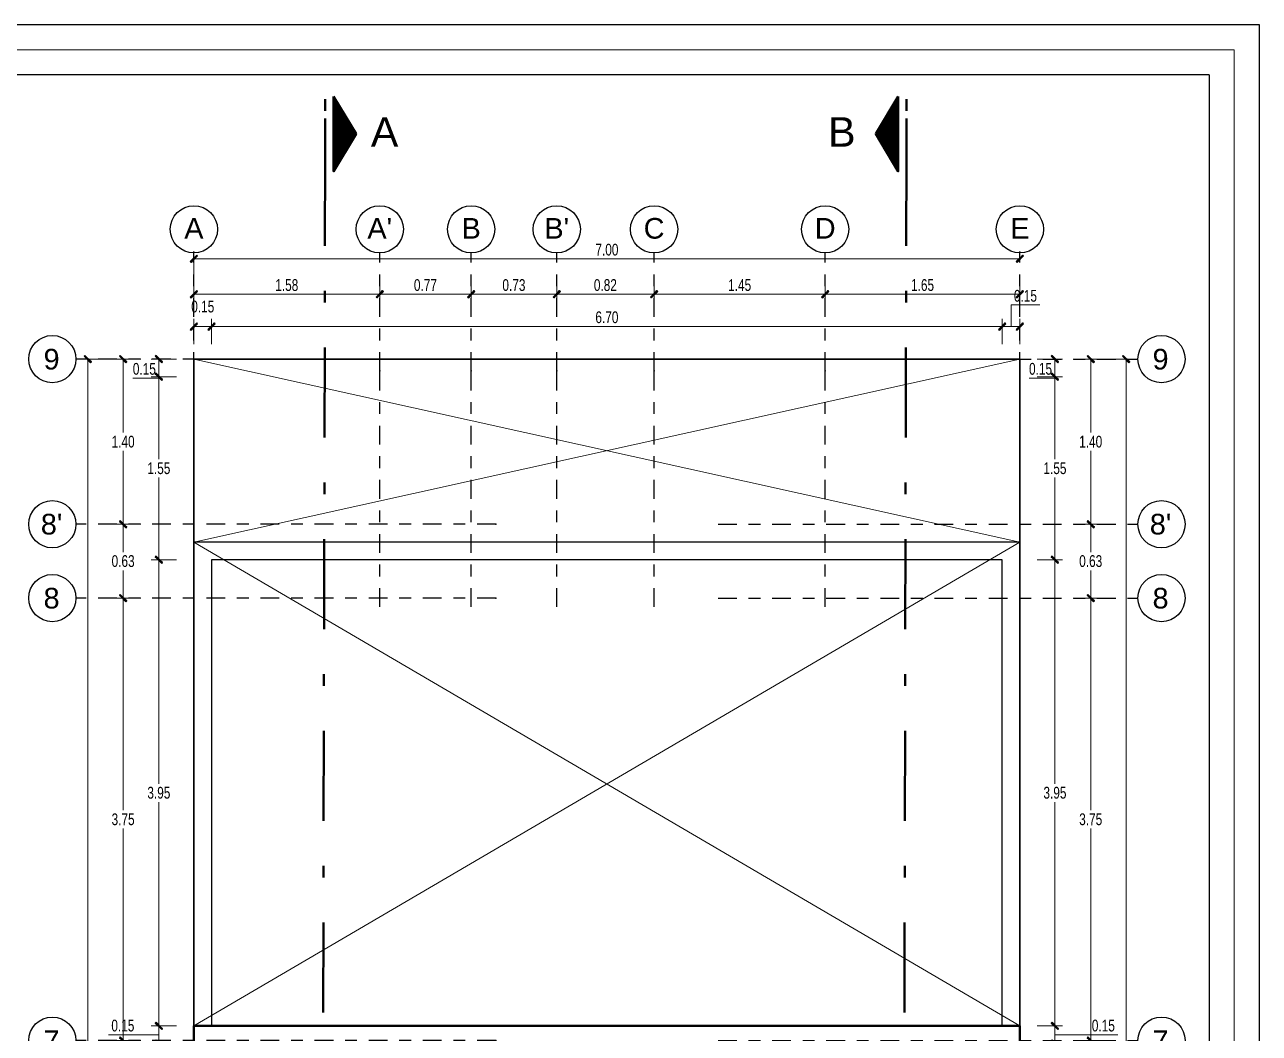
# Model space of a CAD drawing. Header units: millimetres. Extents: x 10610 to 10705, y -16613.7 to -16584.2.
# Drawn here: x 10644.11 to 10654.57, y -16592.76 to -16584.21 of the extents above; entities that cross this region are included whole.
import ezdxf
from ezdxf.enums import TextEntityAlignment as Align

# ---------------------------------------------------------------- set-up
doc = ezdxf.new("R2010")
doc.units = ezdxf.units.MM
doc.linetypes.add('DASHDOTX2', pattern=[50.8, 25.4, -12.7, 0, -12.7])
doc.linetypes.add('Punto & Rayas', pattern=[0.335139, 0.15875, -0.088194, 0, -0.088194])
doc.layers.add('0.2', color=2, linetype='Continuous')
doc.layers.add('Nuevo_Estructura - Forjados', color=7, linetype='Continuous')
doc.layers.add('0.6', color=252, linetype='Continuous', lineweight=50)
doc.layers.add('P6', color=255, linetype='Continuous', lineweight=20)
doc.layers.add('Nuevo_Estructura - Forjados_Pluma_Nº__209', color=7, linetype='Continuous', lineweight=30, true_color=0x3e4f7b)
doc.layers.add('Nuevo_Estructura - Forjados_Pluma_Nº__219', color=7, linetype='Continuous', lineweight=13, true_color=0x404b6a)
doc.styles.add('Estilo_Generado_1', font='arial.ttf')
doc.styles.add('mahico', font='GOTHIC.TTF', dxfattribs={"width": 0.75})
doc.styles.add('TEXTO PRINCIPAL', font='swissek.ttf', dxfattribs={"height": 0.15})
doc.dimstyles.new('Copia de 50 P', dxfattribs={"dimtxt": 0.1, "dimasz": 0.01, "dimexe": 0.065, "dimexo": 0.0625, "dimgap": 0.025, "dimtad": 1, "dimtih": 1, "dimtoh": 1, "dimzin": 0, "dimdsep": 46, "dimtxsty": 'mahico', "dimblk": 'pa cotas', "dimcen": 0.09, "dimdle": 0.3, "dimclrd": 256, "dimclre": 256, "dimclrt": 256, "dimadec": 0, "dimazin": 0, "dimtfac": 1, "dimtofl": 0, "dimtmove": 0, "dimatfit": 3, "dimfxl": 0.15, "dimfxlon": 1, "dimtolj": 1, "dimtzin": 0, "dimlwd": 5, "dimlwe": 5, "dimarcsym": 0})

# ---------------------------------------------------------------- blocks, each defined once
blk = doc.blocks.new('HTRHTRHTR')
for p, q in [((4244.53, 437.54), (3391.88, 437.54)), ((4244.53, -165.78), (4244.53, 437.54)), ((4235.83, 428.85), (3400.57, 428.85)), ((4235.83, 428.85), (4235.83, -157.09))]:
    blk.add_line(p, q)
at = {"layer": 'P6', "color": 7}
for p, q in [((3396.22, 433.19), (4240.18, 433.19)), ((4240.18, 433.19), (4240.18, -161.44))]:
    blk.add_line(p, q, dxfattribs=at)
blk = doc.blocks.new('Marcador de red estándar')
at = {"layer": 'Nuevo_Estructura - Forjados_Pluma_Nº__209', "color": 167, "linetype": 'Punto & Rayas', "lineweight": 30, "true_color": 0x3e4f7b}
for p, q in [((7.9, 0), (9.9, 0)), ((9.9, 0), (10.9, 0))]:
    blk.add_line(p, q, dxfattribs=at)
at = {"layer": 'Nuevo_Estructura - Forjados_Pluma_Nº__209', "color": 167, "linetype": 'Continuous', "lineweight": 30, "true_color": 0x3e4f7b}
blk.add_circle((11.1, 0), 0.2, dxfattribs=at)
at = {"layer": 'Nuevo_Estructura - Forjados_Pluma_Nº__209', "color": 167, "linetype": 'Punto & Rayas', "lineweight": 30, "true_color": 0x3e4f7b}
blk.add_point((9.9, 0), dxfattribs=at)
blk.add_point((9.9, 0), dxfattribs=at)
at = {"layer": 'Nuevo_Estructura - Forjados_Pluma_Nº__219', "color": 167, "lineweight": 13, "true_color": 0x404b6a, "style": 'Estilo_Generado_1'}
for tag, p in [('AC_MarkerText_1_0', (-10.973, -0.04)), ('AC_MarkerText_1_1', (11.228, -0.04))]:
    blk.add_attdef(tag, text='', height=0.175, rotation=270, dxfattribs=at).set_placement(p, align=Align.TOP_CENTER)
blk = doc.blocks.new('pa cotas')
h = blk.add_hatch(color=256)
h.paths.add_polyline_path([(2.4, 3.1), (-3.1, -2.4), (-2.4, -3.1)])
h.paths.add_polyline_path([(3.1, 2.4), (2.4, 3.1), (-2.4, -3.1)])
blk.add_line((-2.4, -3.1), (2.4, 3.1))
blk.add_lwpolyline([(3.1, 2.4), (2.4, 3.1), (-3.1, -2.4), (-2.4, -3.1)], close=True)
blk = doc.blocks.new('*D659')
at = {"lineweight": 5, "transparency": 16777216}
for p, q in [((10599.703, -16552.193), (10599.488, -16552.193)), ((10599.553, -16552.203), (10599.553, -16562.116)), ((10599.553, -16572.183), (10599.553, -16562.271)), ((10599.553, -16572.193), (10599.488, -16572.193))]:
    blk.add_line(p, q, dxfattribs=at)
at = {"layer": 'Defpoints', "color": 0, "transparency": 16777216}
for p in [(10600.453, -16552.193), (10599.553, -16572.193), (10599.553, -16572.193)]:
    blk.add_point(p, dxfattribs=at)
at = {"lineweight": 5, "transparency": 16777216, "xscale": 0.01, "yscale": 0.01, "zscale": 0.01}
for p, rotation in [((10599.553, -16552.193), 90), ((10599.553, -16572.193), 270)]:
    blk.add_blockref('pa cotas', p, dxfattribs=dict(at, rotation=rotation))
at = {"transparency": 16777216, "insert": (10599.553, -16562.193), "char_height": 0.1, "attachment_point": 5, "style": 'mahico'}
blk.add_mtext('\\A1;20.00', dxfattribs=at)
blk = doc.blocks.new('Marcador de red estándar_2')
at = {"layer": 'Nuevo_Estructura - Forjados_Pluma_Nº__209', "color": 167, "linetype": 'Punto & Rayas', "lineweight": 30, "true_color": 0x3e4f7b}
for p, q in [((-0.942, 0), (-4.5, 0)), ((0.942, 0), (4.5, 0))]:
    blk.add_line(p, q, dxfattribs=at)
at = {"layer": 'Nuevo_Estructura - Forjados_Pluma_Nº__209', "color": 167, "linetype": 'Continuous', "lineweight": 30, "true_color": 0x3e4f7b}
for centre in [(-4.7, 0), (4.7, 0)]:
    blk.add_circle(centre, 0.2, dxfattribs=at)
at = {"layer": 'Nuevo_Estructura - Forjados_Pluma_Nº__209', "color": 167, "linetype": 'Punto & Rayas', "lineweight": 30, "true_color": 0x3e4f7b}
blk.add_point((0.942, 0), dxfattribs=at)
blk.add_point((0.942, 0), dxfattribs=at)
at = {"layer": 'Nuevo_Estructura - Forjados_Pluma_Nº__219', "color": 167, "lineweight": 13, "true_color": 0x404b6a, "style": 'Estilo_Generado_1'}
for tag, p in [('AC_MarkerText_1_0', (-4.7, -0.168)), ('AC_MarkerText_1_1', (4.7, -0.168))]:
    blk.add_attdef(tag, text='', height=0.175, rotation=180, dxfattribs=at).set_placement(p, align=Align.TOP_CENTER)
blk = doc.blocks.new('*D665')
at = {"lineweight": 5, "transparency": 16777216}
for p, q in [((10608.203, -16552.193), (10608.418, -16552.193)), ((10608.353, -16552.203), (10608.353, -16562.116)), ((10608.353, -16572.183), (10608.353, -16562.271)), ((10608.353, -16572.193), (10608.418, -16572.193))]:
    blk.add_line(p, q, dxfattribs=at)
at = {"layer": 'Defpoints', "color": 0, "transparency": 16777216}
for p in [(10607.453, -16552.193), (10608.353, -16572.193), (10608.353, -16572.193)]:
    blk.add_point(p, dxfattribs=at)
at = {"lineweight": 5, "transparency": 16777216, "xscale": 0.01, "yscale": 0.01, "zscale": 0.01}
for p, rotation in [((10608.353, -16552.193), 90), ((10608.353, -16572.193), 270)]:
    blk.add_blockref('pa cotas', p, dxfattribs=dict(at, rotation=rotation))
at = {"transparency": 16777216, "insert": (10608.353, -16562.193), "char_height": 0.1, "attachment_point": 5, "style": 'mahico'}
blk.add_mtext('\\A1;20.00', dxfattribs=at)
blk = doc.blocks.new('*D666')
at = {"lineweight": 5, "transparency": 16777216}
for p, q in [((10607.903, -16552.193), (10608.118, -16552.193)), ((10608.053, -16552.203), (10608.053, -16552.815)), ((10608.053, -16553.582), (10608.053, -16552.97)), ((10607.903, -16553.592), (10608.118, -16553.592))]:
    blk.add_line(p, q, dxfattribs=at)
at = {"layer": 'Defpoints', "color": 0, "transparency": 16777216}
for p in [(10607.453, -16552.193), (10607.453, -16553.592), (10608.053, -16553.592)]:
    blk.add_point(p, dxfattribs=at)
at = {"lineweight": 5, "transparency": 16777216, "xscale": 0.01, "yscale": 0.01, "zscale": 0.01}
for p, rotation in [((10608.053, -16552.193), 90), ((10608.053, -16553.592), 270)]:
    blk.add_blockref('pa cotas', p, dxfattribs=dict(at, rotation=rotation))
at = {"transparency": 16777216, "insert": (10608.053, -16552.893), "char_height": 0.1, "attachment_point": 5, "style": 'mahico'}
blk.add_mtext('\\A1;1.40', dxfattribs=at)
blk = doc.blocks.new('*D667')
at = {"lineweight": 5, "transparency": 16777216}
for p, q in [((10607.903, -16553.592), (10608.118, -16553.592)), ((10608.053, -16553.602), (10608.053, -16553.828)), ((10608.053, -16554.208), (10608.053, -16553.983)), ((10607.903, -16554.218), (10608.118, -16554.218))]:
    blk.add_line(p, q, dxfattribs=at)
at = {"layer": 'Defpoints', "color": 0, "transparency": 16777216}
for p in [(10607.453, -16553.592), (10607.453, -16554.218), (10608.053, -16554.218)]:
    blk.add_point(p, dxfattribs=at)
at = {"lineweight": 5, "transparency": 16777216, "xscale": 0.01, "yscale": 0.01, "zscale": 0.01}
for p, rotation in [((10608.053, -16553.592), 90), ((10608.053, -16554.218), 270)]:
    blk.add_blockref('pa cotas', p, dxfattribs=dict(at, rotation=rotation))
at = {"transparency": 16777216, "insert": (10608.053, -16553.905), "char_height": 0.1, "attachment_point": 5, "style": 'mahico'}
blk.add_mtext('\\A1;0.63', dxfattribs=at)
blk = doc.blocks.new('*D668')
at = {"lineweight": 5, "transparency": 16777216}
for p, q in [((10607.903, -16554.218), (10608.118, -16554.218)), ((10608.053, -16554.228), (10608.053, -16556.016)), ((10608.053, -16557.958), (10608.053, -16556.171)), ((10607.903, -16557.968), (10608.118, -16557.968))]:
    blk.add_line(p, q, dxfattribs=at)
at = {"layer": 'Defpoints', "color": 0, "transparency": 16777216}
for p in [(10607.453, -16554.218), (10607.453, -16557.968), (10608.053, -16557.968)]:
    blk.add_point(p, dxfattribs=at)
at = {"lineweight": 5, "transparency": 16777216, "xscale": 0.01, "yscale": 0.01, "zscale": 0.01}
for p, rotation in [((10608.053, -16554.218), 90), ((10608.053, -16557.968), 270)]:
    blk.add_blockref('pa cotas', p, dxfattribs=dict(at, rotation=rotation))
at = {"transparency": 16777216, "insert": (10608.053, -16556.093), "char_height": 0.1, "attachment_point": 5, "style": 'mahico'}
blk.add_mtext('\\A1;3.75', dxfattribs=at)
blk = doc.blocks.new('*D676')
at = {"lineweight": 5, "transparency": 16777216}
for p, q in [((10600.453, -16551.493), (10600.453, -16551.278)), ((10600.463, -16551.343), (10607.443, -16551.343)), ((10607.453, -16551.343), (10607.453, -16551.278))]:
    blk.add_line(p, q, dxfattribs=at)
at = {"layer": 'Defpoints', "color": 0, "transparency": 16777216}
for p in [(10607.453, -16551.343), (10607.453, -16551.343), (10600.453, -16552.243)]:
    blk.add_point(p, dxfattribs=at)
at = {"lineweight": 5, "transparency": 16777216, "xscale": 0.01, "yscale": 0.01, "zscale": 0.01, "rotation": 180}
blk.add_blockref('pa cotas', (10600.453, -16551.343), dxfattribs=at)
at = {"lineweight": 5, "transparency": 16777216, "xscale": 0.01, "yscale": 0.01, "zscale": 0.01}
blk.add_blockref('pa cotas', (10607.453, -16551.343), dxfattribs=at)
at = {"transparency": 16777216, "insert": (10603.953, -16551.266), "char_height": 0.1, "attachment_point": 5, "style": 'mahico'}
blk.add_mtext('\\A1;7.00', dxfattribs=at)
blk = doc.blocks.new('*D677')
at = {"lineweight": 5, "transparency": 16777216}
for p, q in [((10602.028, -16551.793), (10602.028, -16551.578)), ((10602.803, -16551.793), (10602.803, -16551.578)), ((10602.038, -16551.643), (10602.793, -16551.643))]:
    blk.add_line(p, q, dxfattribs=at)
at = {"layer": 'Defpoints', "color": 0, "transparency": 16777216}
for p in [(10602.803, -16551.643), (10602.028, -16552.193), (10602.803, -16552.193)]:
    blk.add_point(p, dxfattribs=at)
at = {"lineweight": 5, "transparency": 16777216, "xscale": 0.01, "yscale": 0.01, "zscale": 0.01, "rotation": 180}
blk.add_blockref('pa cotas', (10602.028, -16551.643), dxfattribs=at)
at = {"lineweight": 5, "transparency": 16777216, "xscale": 0.01, "yscale": 0.01, "zscale": 0.01}
blk.add_blockref('pa cotas', (10602.803, -16551.643), dxfattribs=at)
at = {"transparency": 16777216, "insert": (10602.415, -16551.566), "char_height": 0.1, "attachment_point": 5, "style": 'mahico'}
blk.add_mtext('\\A1;0.77', dxfattribs=at)
blk = doc.blocks.new('*D678')
at = {"lineweight": 5, "transparency": 16777216}
for p, q in [((10602.803, -16551.793), (10602.803, -16551.578)), ((10603.528, -16551.793), (10603.528, -16551.578)), ((10602.813, -16551.643), (10603.518, -16551.643))]:
    blk.add_line(p, q, dxfattribs=at)
at = {"layer": 'Defpoints', "color": 0, "transparency": 16777216}
for p in [(10603.528, -16551.643), (10602.803, -16552.193), (10603.528, -16552.193)]:
    blk.add_point(p, dxfattribs=at)
at = {"lineweight": 5, "transparency": 16777216, "xscale": 0.01, "yscale": 0.01, "zscale": 0.01, "rotation": 180}
blk.add_blockref('pa cotas', (10602.803, -16551.643), dxfattribs=at)
at = {"lineweight": 5, "transparency": 16777216, "xscale": 0.01, "yscale": 0.01, "zscale": 0.01}
blk.add_blockref('pa cotas', (10603.528, -16551.643), dxfattribs=at)
at = {"transparency": 16777216, "insert": (10603.165, -16551.566), "char_height": 0.1, "attachment_point": 5, "style": 'mahico'}
blk.add_mtext('\\A1;0.73', dxfattribs=at)
blk = doc.blocks.new('*D679')
at = {"lineweight": 5, "transparency": 16777216}
for p, q in [((10603.528, -16551.793), (10603.528, -16551.578)), ((10604.353, -16551.793), (10604.353, -16551.578)), ((10603.538, -16551.643), (10604.343, -16551.643))]:
    blk.add_line(p, q, dxfattribs=at)
at = {"layer": 'Defpoints', "color": 0, "transparency": 16777216}
for p in [(10604.353, -16551.643), (10603.528, -16552.193), (10604.353, -16552.193)]:
    blk.add_point(p, dxfattribs=at)
at = {"lineweight": 5, "transparency": 16777216, "xscale": 0.01, "yscale": 0.01, "zscale": 0.01, "rotation": 180}
blk.add_blockref('pa cotas', (10603.528, -16551.643), dxfattribs=at)
at = {"lineweight": 5, "transparency": 16777216, "xscale": 0.01, "yscale": 0.01, "zscale": 0.01}
blk.add_blockref('pa cotas', (10604.353, -16551.643), dxfattribs=at)
at = {"transparency": 16777216, "insert": (10603.94, -16551.566), "char_height": 0.1, "attachment_point": 5, "style": 'mahico'}
blk.add_mtext('\\A1;0.82', dxfattribs=at)
blk = doc.blocks.new('*D680')
at = {"lineweight": 5, "transparency": 16777216}
for p, q in [((10604.353, -16551.793), (10604.353, -16551.578)), ((10605.803, -16551.793), (10605.803, -16551.578)), ((10604.363, -16551.643), (10605.793, -16551.643))]:
    blk.add_line(p, q, dxfattribs=at)
at = {"layer": 'Defpoints', "color": 0, "transparency": 16777216}
for p in [(10605.803, -16551.643), (10604.353, -16552.193), (10605.803, -16552.193)]:
    blk.add_point(p, dxfattribs=at)
at = {"lineweight": 5, "transparency": 16777216, "xscale": 0.01, "yscale": 0.01, "zscale": 0.01, "rotation": 180}
blk.add_blockref('pa cotas', (10604.353, -16551.643), dxfattribs=at)
at = {"lineweight": 5, "transparency": 16777216, "xscale": 0.01, "yscale": 0.01, "zscale": 0.01}
blk.add_blockref('pa cotas', (10605.803, -16551.643), dxfattribs=at)
at = {"transparency": 16777216, "insert": (10605.078, -16551.566), "char_height": 0.1, "attachment_point": 5, "style": 'mahico'}
blk.add_mtext('\\A1;1.45', dxfattribs=at)
blk = doc.blocks.new('*D681')
at = {"lineweight": 5, "transparency": 16777216}
for p, q in [((10605.803, -16551.793), (10605.803, -16551.578)), ((10607.453, -16551.793), (10607.453, -16551.578)), ((10605.813, -16551.643), (10607.443, -16551.643))]:
    blk.add_line(p, q, dxfattribs=at)
at = {"layer": 'Defpoints', "color": 0, "transparency": 16777216}
for p in [(10607.453, -16551.643), (10605.803, -16552.193), (10607.453, -16552.193)]:
    blk.add_point(p, dxfattribs=at)
at = {"lineweight": 5, "transparency": 16777216, "xscale": 0.01, "yscale": 0.01, "zscale": 0.01, "rotation": 180}
blk.add_blockref('pa cotas', (10605.803, -16551.643), dxfattribs=at)
at = {"lineweight": 5, "transparency": 16777216, "xscale": 0.01, "yscale": 0.01, "zscale": 0.01}
blk.add_blockref('pa cotas', (10607.453, -16551.643), dxfattribs=at)
at = {"transparency": 16777216, "insert": (10606.628, -16551.566), "char_height": 0.1, "attachment_point": 5, "style": 'mahico'}
blk.add_mtext('\\A1;1.65', dxfattribs=at)
blk = doc.blocks.new('*D682')
at = {"lineweight": 5, "transparency": 16777216}
for p, q in [((10600.003, -16552.193), (10599.788, -16552.193)), ((10599.853, -16552.203), (10599.853, -16552.815)), ((10599.853, -16553.582), (10599.853, -16552.97)), ((10600.003, -16553.592), (10599.788, -16553.592))]:
    blk.add_line(p, q, dxfattribs=at)
at = {"layer": 'Defpoints', "color": 0, "transparency": 16777216}
for p in [(10600.453, -16552.193), (10599.853, -16553.592), (10600.453, -16553.592)]:
    blk.add_point(p, dxfattribs=at)
at = {"lineweight": 5, "transparency": 16777216, "xscale": 0.01, "yscale": 0.01, "zscale": 0.01}
for p, rotation in [((10599.853, -16552.193), 90), ((10599.853, -16553.592), 270)]:
    blk.add_blockref('pa cotas', p, dxfattribs=dict(at, rotation=rotation))
at = {"transparency": 16777216, "insert": (10599.853, -16552.893), "char_height": 0.1, "attachment_point": 5, "style": 'mahico'}
blk.add_mtext('\\A1;1.40', dxfattribs=at)
blk = doc.blocks.new('*D683')
at = {"lineweight": 5, "transparency": 16777216}
for p, q in [((10600.003, -16553.592), (10599.788, -16553.592)), ((10599.853, -16553.602), (10599.853, -16553.828)), ((10599.853, -16554.208), (10599.853, -16553.983)), ((10600.003, -16554.218), (10599.788, -16554.218))]:
    blk.add_line(p, q, dxfattribs=at)
at = {"layer": 'Defpoints', "color": 0, "transparency": 16777216}
for p in [(10600.453, -16553.592), (10599.853, -16554.218), (10600.453, -16554.218)]:
    blk.add_point(p, dxfattribs=at)
at = {"lineweight": 5, "transparency": 16777216, "xscale": 0.01, "yscale": 0.01, "zscale": 0.01}
for p, rotation in [((10599.853, -16553.592), 90), ((10599.853, -16554.218), 270)]:
    blk.add_blockref('pa cotas', p, dxfattribs=dict(at, rotation=rotation))
at = {"transparency": 16777216, "insert": (10599.853, -16553.905), "char_height": 0.1, "attachment_point": 5, "style": 'mahico'}
blk.add_mtext('\\A1;0.63', dxfattribs=at)
blk = doc.blocks.new('*D684')
at = {"lineweight": 5, "transparency": 16777216}
for p, q in [((10600.003, -16554.218), (10599.788, -16554.218)), ((10599.853, -16554.228), (10599.853, -16556.016)), ((10599.853, -16557.958), (10599.853, -16556.171)), ((10600.003, -16557.968), (10599.788, -16557.968))]:
    blk.add_line(p, q, dxfattribs=at)
at = {"layer": 'Defpoints', "color": 0, "transparency": 16777216}
for p in [(10600.453, -16554.218), (10599.853, -16557.968), (10600.453, -16557.968)]:
    blk.add_point(p, dxfattribs=at)
at = {"lineweight": 5, "transparency": 16777216, "xscale": 0.01, "yscale": 0.01, "zscale": 0.01}
for p, rotation in [((10599.853, -16554.218), 90), ((10599.853, -16557.968), 270)]:
    blk.add_blockref('pa cotas', p, dxfattribs=dict(at, rotation=rotation))
at = {"transparency": 16777216, "insert": (10599.853, -16556.093), "char_height": 0.1, "attachment_point": 5, "style": 'mahico'}
blk.add_mtext('\\A1;3.75', dxfattribs=at)
blk = doc.blocks.new('*D694')
at = {"lineweight": 5, "transparency": 16777216}
for p, q in [((10600.453, -16551.793), (10600.453, -16551.578)), ((10602.028, -16551.793), (10602.028, -16551.578)), ((10600.463, -16551.643), (10602.018, -16551.643))]:
    blk.add_line(p, q, dxfattribs=at)
at = {"layer": 'Defpoints', "color": 0, "transparency": 16777216}
for p in [(10602.028, -16551.643), (10602.028, -16552.193), (10600.453, -16552.243)]:
    blk.add_point(p, dxfattribs=at)
at = {"lineweight": 5, "transparency": 16777216, "xscale": 0.01, "yscale": 0.01, "zscale": 0.01, "rotation": 180}
blk.add_blockref('pa cotas', (10600.453, -16551.643), dxfattribs=at)
at = {"lineweight": 5, "transparency": 16777216, "xscale": 0.01, "yscale": 0.01, "zscale": 0.01}
blk.add_blockref('pa cotas', (10602.028, -16551.643), dxfattribs=at)
at = {"transparency": 16777216, "insert": (10601.24, -16551.566), "char_height": 0.1, "attachment_point": 5, "style": 'mahico'}
blk.add_mtext('\\A1;1.58', dxfattribs=at)
blk = doc.blocks.new('*X335')
at = {"color": 0}
for p, q in [((-18.3448, 8.7763), (-18.3299, 8.7912)), ((-18.3395, 8.7851), (-18.3299, 8.7947)), ((-18.3342, 8.794), (-18.3299, 8.7983)), ((-18.3892, 8.7), (-18.3299, 8.7594)), ((-18.3879, 8.6978), (-18.3299, 8.7558)), ((-18.3872, 8.7056), (-18.3299, 8.7629)), ((-18.3819, 8.7144), (-18.3299, 8.7664)), ((-18.3766, 8.7232), (-18.3299, 8.77)), ((-18.3713, 8.7321), (-18.3299, 8.7735)), ((-18.366, 8.7409), (-18.3299, 8.777)), ((-18.3607, 8.7498), (-18.3299, 8.7806)), ((-18.3554, 8.7586), (-18.3299, 8.7841)), ((-18.3501, 8.7674), (-18.3299, 8.7877)), ((-18.3866, 8.6956), (-18.3299, 8.7523)), ((-18.3853, 8.6934), (-18.3299, 8.7488)), ((-18.3839, 8.6912), (-18.3299, 8.7452)), ((-18.3826, 8.689), (-18.3299, 8.7417)), ((-18.3813, 8.6868), (-18.3299, 8.7382)), ((-18.3799, 8.6846), (-18.3299, 8.7346)), ((-18.3786, 8.6824), (-18.3299, 8.7311)), ((-18.3773, 8.6801), (-18.3299, 8.7276)), ((-18.376, 8.6779), (-18.3299, 8.724)), ((-18.3746, 8.6757), (-18.3299, 8.7205)), ((-18.3733, 8.6735), (-18.3299, 8.7169)), ((-18.372, 8.6713), (-18.3299, 8.7134)), ((-18.3707, 8.6691), (-18.3299, 8.7099)), ((-18.3693, 8.6669), (-18.3299, 8.7063)), ((-18.368, 8.6647), (-18.3299, 8.7028)), ((-18.3667, 8.6625), (-18.3299, 8.6993)), ((-18.3654, 8.6603), (-18.3299, 8.6957)), ((-18.364, 8.658), (-18.3299, 8.6922)), ((-18.3627, 8.6558), (-18.3299, 8.6887)), ((-18.3614, 8.6536), (-18.3299, 8.6851)), ((-18.3601, 8.6514), (-18.3299, 8.6816)), ((-18.3587, 8.6492), (-18.3299, 8.6781)), ((-18.3574, 8.647), (-18.3299, 8.6745)), ((-18.3561, 8.6448), (-18.3299, 8.671)), ((-18.3548, 8.6426), (-18.3299, 8.6674)), ((-18.3534, 8.6404), (-18.3299, 8.6639)), ((-18.3521, 8.6382), (-18.3299, 8.6604)), ((-18.3508, 8.6359), (-18.3299, 8.6568)), ((-18.3495, 8.6337), (-18.3299, 8.6533)), ((-18.3481, 8.6315), (-18.3299, 8.6498)), ((-18.3468, 8.6293), (-18.3299, 8.6462)), ((-18.3455, 8.6271), (-18.3299, 8.6427)), ((-18.3442, 8.6249), (-18.3299, 8.6392)), ((-18.3428, 8.6227), (-18.3299, 8.6356)), ((-18.3415, 8.6205), (-18.3299, 8.6321)), ((-18.3402, 8.6183), (-18.3299, 8.6286)), ((-18.3388, 8.6161), (-18.3299, 8.625)), ((-18.3375, 8.6139), (-18.3299, 8.6215)), ((-18.3362, 8.6116), (-18.3299, 8.6179)), ((-18.3349, 8.6094), (-18.3299, 8.6144)), ((-18.3335, 8.6072), (-18.3299, 8.6109)), ((-18.3322, 8.605), (-18.3299, 8.6073)), ((-18.3309, 8.6028), (-18.3299, 8.6038))]:
    blk.add_line(p, q, dxfattribs=at)
blk = doc.blocks.new('INDC')
at = {"layer": '0.6', "linetype": 'DASHDOTX2', "ltscale": 0.005}
blk.add_line((-0.0202, -0.0891), (-0.0202, 0.0893), dxfattribs=at)
at = {"layer": '0.6'}
blk.add_lwpolyline([(0, 0.0909), (0, -0.0909), (0.0545, 0)], close=True, dxfattribs=at)
at = {"xscale": -0.9085966123466278, "yscale": 0.9085966123466278, "zscale": 0.9085966123460401}
blk.add_blockref('*X335', (-16.6545, -7.9058), dxfattribs=at)
blk = doc.blocks.new('hjygfvdc')
at = {"layer": '0.6', "linetype": 'DASHDOTX2', "ltscale": 0.03}
for p, q in [((3030.343, 68.844), (3030.397, 92.839)), ((3035.269, 68.844), (3035.323, 92.839))]:
    blk.add_line(p, q, dxfattribs=at)
at = {"layer": '0.2', "yscale": 3.485268437144879}
for p, xscale, zscale in [((3030.468, 92.528), 3.485268437144879, 3.485268437144879), ((3035.253, 92.528), -3.485268437144879, 3.485268437144878)]:
    blk.add_blockref('INDC', p, dxfattribs=dict(at, xscale=xscale, zscale=zscale))
at = {"color": 252, "style": 'TEXTO PRINCIPAL'}
for s, p in [('A', (3030.9, 92.545)), ('B', (3034.775, 92.545))]:
    blk.add_text(s, height=0.25, dxfattribs=at).set_placement(p, align=Align.MIDDLE)
blk = doc.blocks.new('*D707')
at = {"lineweight": 5, "transparency": 16777216}
for p, q in [((10645.539, -16586.917), (10645.539, -16586.702)), ((10645.689, -16586.917), (10645.689, -16586.702)), ((10645.549, -16586.767), (10645.679, -16586.767))]:
    blk.add_line(p, q, dxfattribs=at)
at = {"layer": 'Defpoints', "color": 0, "transparency": 16777216}
for p in [(10645.689, -16586.767), (10645.539, -16587.043), (10645.689, -16587.043)]:
    blk.add_point(p, dxfattribs=at)
at = {"lineweight": 5, "transparency": 16777216, "xscale": 0.01, "yscale": 0.01, "zscale": 0.01, "rotation": 180}
blk.add_blockref('pa cotas', (10645.539, -16586.767), dxfattribs=at)
at = {"lineweight": 5, "transparency": 16777216, "xscale": 0.01, "yscale": 0.01, "zscale": 0.01}
blk.add_blockref('pa cotas', (10645.689, -16586.767), dxfattribs=at)
at = {"transparency": 16777216, "insert": (10645.614, -16586.598), "char_height": 0.1, "attachment_point": 5, "style": 'mahico'}
blk.add_mtext('\\A1;0.15', dxfattribs=at)
blk = doc.blocks.new('*D708')
at = {"lineweight": 5, "transparency": 16777216}
for p, q in [((10645.392, -16587.043), (10645.177, -16587.043)), ((10645.242, -16587.053), (10645.242, -16587.183)), ((10645.242, -16587.203), (10645.022, -16587.203)), ((10645.392, -16587.193), (10645.177, -16587.193)), ((10645.242, -16587.193), (10645.242, -16587.203))]:
    blk.add_line(p, q, dxfattribs=at)
at = {"layer": 'Defpoints', "color": 0, "transparency": 16777216}
for p in [(10645.539, -16587.043), (10645.242, -16587.193), (10645.689, -16587.193)]:
    blk.add_point(p, dxfattribs=at)
at = {"lineweight": 5, "transparency": 16777216, "xscale": 0.01, "yscale": 0.01, "zscale": 0.01}
for p, rotation in [((10645.242, -16587.043), 90), ((10645.242, -16587.193), 270)]:
    blk.add_blockref('pa cotas', p, dxfattribs=dict(at, rotation=rotation))
at = {"transparency": 16777216, "insert": (10645.119, -16587.126), "char_height": 0.1, "attachment_point": 5, "style": 'mahico'}
blk.add_mtext('\\A1;0.15', dxfattribs=at)
blk = doc.blocks.new('*D709')
at = {"lineweight": 5, "transparency": 16777216}
for p, q in [((10652.686, -16587.043), (10652.901, -16587.043)), ((10652.836, -16587.053), (10652.836, -16587.183)), ((10652.836, -16587.203), (10652.617, -16587.203)), ((10652.686, -16587.193), (10652.901, -16587.193)), ((10652.836, -16587.193), (10652.836, -16587.203))]:
    blk.add_line(p, q, dxfattribs=at)
at = {"layer": 'Defpoints', "color": 0, "transparency": 16777216}
for p in [(10652.539, -16587.043), (10652.389, -16587.193), (10652.836, -16587.193)]:
    blk.add_point(p, dxfattribs=at)
at = {"lineweight": 5, "transparency": 16777216, "xscale": 0.01, "yscale": 0.01, "zscale": 0.01}
for p, rotation in [((10652.836, -16587.043), 90), ((10652.836, -16587.193), 270)]:
    blk.add_blockref('pa cotas', p, dxfattribs=dict(at, rotation=rotation))
at = {"transparency": 16777216, "insert": (10652.714, -16587.126), "char_height": 0.1, "attachment_point": 5, "style": 'mahico'}
blk.add_mtext('\\A1;0.15', dxfattribs=at)
blk = doc.blocks.new('*D826')
at = {"lineweight": 5, "transparency": 16777216}
for p, q in [((10645.689, -16586.917), (10645.689, -16586.702)), ((10652.389, -16586.917), (10652.389, -16586.702)), ((10645.699, -16586.767), (10652.379, -16586.767))]:
    blk.add_line(p, q, dxfattribs=at)
at = {"layer": 'Defpoints', "color": 0, "transparency": 16777216}
for p in [(10652.389, -16586.767), (10645.689, -16587.043), (10652.389, -16588.743)]:
    blk.add_point(p, dxfattribs=at)
at = {"lineweight": 5, "transparency": 16777216, "xscale": 0.01, "yscale": 0.01, "zscale": 0.01, "rotation": 180}
blk.add_blockref('pa cotas', (10645.689, -16586.767), dxfattribs=at)
at = {"lineweight": 5, "transparency": 16777216, "xscale": 0.01, "yscale": 0.01, "zscale": 0.01}
blk.add_blockref('pa cotas', (10652.389, -16586.767), dxfattribs=at)
at = {"transparency": 16777216, "insert": (10649.039, -16586.689), "char_height": 0.1, "attachment_point": 5, "style": 'mahico'}
blk.add_mtext('\\A1;6.70', dxfattribs=at)
blk = doc.blocks.new('*D827')
at = {"lineweight": 5, "transparency": 16777216}
for p, q in [((10652.464, -16586.767), (10652.464, -16586.584)), ((10652.464, -16586.584), (10652.709, -16586.584)), ((10652.389, -16586.917), (10652.389, -16586.702)), ((10652.539, -16586.917), (10652.539, -16586.702)), ((10652.399, -16586.767), (10652.529, -16586.767))]:
    blk.add_line(p, q, dxfattribs=at)
at = {"layer": 'Defpoints', "color": 0, "transparency": 16777216}
for p in [(10652.539, -16586.767), (10652.539, -16588.593), (10652.389, -16588.743)]:
    blk.add_point(p, dxfattribs=at)
at = {"lineweight": 5, "transparency": 16777216, "xscale": 0.01, "yscale": 0.01, "zscale": 0.01, "rotation": 180}
blk.add_blockref('pa cotas', (10652.389, -16586.767), dxfattribs=at)
at = {"lineweight": 5, "transparency": 16777216, "xscale": 0.01, "yscale": 0.01, "zscale": 0.01}
blk.add_blockref('pa cotas', (10652.539, -16586.767), dxfattribs=at)
at = {"transparency": 16777216, "insert": (10652.586, -16586.507), "char_height": 0.1, "attachment_point": 5, "style": 'mahico'}
blk.add_mtext('\\A1;0.15', dxfattribs=at)
blk = doc.blocks.new('*D828')
at = {"lineweight": 5, "transparency": 16777216}
for p, q in [((10652.686, -16587.193), (10652.901, -16587.193)), ((10652.836, -16587.203), (10652.836, -16587.892)), ((10652.836, -16588.733), (10652.836, -16588.045)), ((10652.686, -16588.743), (10652.901, -16588.743))]:
    blk.add_line(p, q, dxfattribs=at)
at = {"layer": 'Defpoints', "color": 0, "transparency": 16777216}
for p in [(10652.389, -16587.193), (10652.389, -16588.743), (10652.836, -16588.743)]:
    blk.add_point(p, dxfattribs=at)
at = {"lineweight": 5, "transparency": 16777216, "xscale": 0.01, "yscale": 0.01, "zscale": 0.01}
for p, rotation in [((10652.836, -16587.193), 90), ((10652.836, -16588.743), 270)]:
    blk.add_blockref('pa cotas', p, dxfattribs=dict(at, rotation=rotation))
at = {"transparency": 16777216, "insert": (10652.836, -16587.968), "char_height": 0.1, "attachment_point": 5, "style": 'mahico'}
blk.add_mtext('\\A1;1.55', dxfattribs=at)
blk = doc.blocks.new('*D829')
at = {"lineweight": 5, "transparency": 16777216}
for p, q in [((10652.686, -16588.743), (10652.901, -16588.743)), ((10652.836, -16588.753), (10652.836, -16590.641)), ((10652.836, -16592.683), (10652.836, -16590.796)), ((10652.686, -16592.693), (10652.901, -16592.693))]:
    blk.add_line(p, q, dxfattribs=at)
at = {"layer": 'Defpoints', "color": 0, "transparency": 16777216}
for p in [(10652.389, -16588.743), (10652.539, -16592.693), (10652.836, -16592.693)]:
    blk.add_point(p, dxfattribs=at)
at = {"lineweight": 5, "transparency": 16777216, "xscale": 0.01, "yscale": 0.01, "zscale": 0.01}
for p, rotation in [((10652.836, -16588.743), 90), ((10652.836, -16592.693), 270)]:
    blk.add_blockref('pa cotas', p, dxfattribs=dict(at, rotation=rotation))
at = {"transparency": 16777216, "insert": (10652.836, -16590.718), "char_height": 0.1, "attachment_point": 5, "style": 'mahico'}
blk.add_mtext('\\A1;3.95', dxfattribs=at)
blk = doc.blocks.new('*D830')
at = {"lineweight": 5, "transparency": 16777216}
for p, q in [((10652.686, -16592.693), (10652.901, -16592.693)), ((10652.836, -16592.703), (10652.836, -16592.833)), ((10652.836, -16592.768), (10653.124, -16592.768)), ((10653.124, -16592.768), (10653.369, -16592.768)), ((10652.686, -16592.843), (10652.901, -16592.843))]:
    blk.add_line(p, q, dxfattribs=at)
at = {"layer": 'Defpoints', "color": 0, "transparency": 16777216}
for p in [(10652.539, -16592.693), (10652.389, -16592.843), (10652.836, -16592.843)]:
    blk.add_point(p, dxfattribs=at)
at = {"lineweight": 5, "transparency": 16777216, "xscale": 0.01, "yscale": 0.01, "zscale": 0.01}
for p, rotation in [((10652.836, -16592.693), 90), ((10652.836, -16592.843), 270)]:
    blk.add_blockref('pa cotas', p, dxfattribs=dict(at, rotation=rotation))
at = {"transparency": 16777216, "insert": (10653.246, -16592.691), "char_height": 0.1, "attachment_point": 5, "style": 'mahico'}
blk.add_mtext('\\A1;0.15', dxfattribs=at)
blk = doc.blocks.new('*D837')
at = {"lineweight": 5, "transparency": 16777216}
for p, q in [((10645.392, -16587.193), (10645.177, -16587.193)), ((10645.242, -16587.203), (10645.242, -16587.892)), ((10645.242, -16588.733), (10645.242, -16588.045)), ((10645.392, -16588.743), (10645.177, -16588.743))]:
    blk.add_line(p, q, dxfattribs=at)
at = {"layer": 'Defpoints', "color": 0, "transparency": 16777216}
for p in [(10645.689, -16587.193), (10645.242, -16588.743), (10645.689, -16588.743)]:
    blk.add_point(p, dxfattribs=at)
at = {"lineweight": 5, "transparency": 16777216, "xscale": 0.01, "yscale": 0.01, "zscale": 0.01}
for p, rotation in [((10645.242, -16587.193), 90), ((10645.242, -16588.743), 270)]:
    blk.add_blockref('pa cotas', p, dxfattribs=dict(at, rotation=rotation))
at = {"transparency": 16777216, "insert": (10645.242, -16587.968), "char_height": 0.1, "attachment_point": 5, "style": 'mahico'}
blk.add_mtext('\\A1;1.55', dxfattribs=at)
blk = doc.blocks.new('*D838')
at = {"lineweight": 5, "transparency": 16777216}
for p, q in [((10645.392, -16588.743), (10645.177, -16588.743)), ((10645.242, -16588.753), (10645.242, -16590.641)), ((10645.242, -16592.683), (10645.242, -16590.796)), ((10645.392, -16592.693), (10645.177, -16592.693))]:
    blk.add_line(p, q, dxfattribs=at)
at = {"layer": 'Defpoints', "color": 0, "transparency": 16777216}
for p in [(10645.689, -16588.743), (10645.242, -16592.693), (10645.539, -16592.693)]:
    blk.add_point(p, dxfattribs=at)
at = {"lineweight": 5, "transparency": 16777216, "xscale": 0.01, "yscale": 0.01, "zscale": 0.01}
for p, rotation in [((10645.242, -16588.743), 90), ((10645.242, -16592.693), 270)]:
    blk.add_blockref('pa cotas', p, dxfattribs=dict(at, rotation=rotation))
at = {"transparency": 16777216, "insert": (10645.242, -16590.718), "char_height": 0.1, "attachment_point": 5, "style": 'mahico'}
blk.add_mtext('\\A1;3.95', dxfattribs=at)
blk = doc.blocks.new('*D839')
at = {"lineweight": 5, "transparency": 16777216}
for p, q in [((10645.392, -16592.693), (10645.177, -16592.693)), ((10645.242, -16592.703), (10645.242, -16592.833)), ((10645.059, -16592.768), (10644.814, -16592.768)), ((10645.242, -16592.768), (10645.059, -16592.768)), ((10645.392, -16592.843), (10645.177, -16592.843))]:
    blk.add_line(p, q, dxfattribs=at)
at = {"layer": 'Defpoints', "color": 0, "transparency": 16777216}
for p in [(10645.539, -16592.693), (10645.242, -16592.843), (10645.689, -16592.843)]:
    blk.add_point(p, dxfattribs=at)
at = {"lineweight": 5, "transparency": 16777216, "xscale": 0.01, "yscale": 0.01, "zscale": 0.01}
for p, rotation in [((10645.242, -16592.693), 90), ((10645.242, -16592.843), 270)]:
    blk.add_blockref('pa cotas', p, dxfattribs=dict(at, rotation=rotation))
at = {"transparency": 16777216, "insert": (10644.937, -16592.691), "char_height": 0.1, "attachment_point": 5, "style": 'mahico'}
blk.add_mtext('\\A1;0.15', dxfattribs=at)
blk = doc.blocks.new('fdvfvfdvdf')
at = {"layer": 'Nuevo_Estructura - Forjados', "color": 8, "linetype": 'Continuous', "lineweight": 15}
ref = blk.add_blockref('Marcador de red estándar', (10600.453, -16562.193), dxfattribs=dict(at, rotation=90))
ref.add_attrib('AC_MarkerText_1_1', 'A', dxfattribs={"layer": 'Nuevo_Estructura - Forjados_Pluma_Nº__219', "color": 167, "lineweight": 13, "true_color": 0x404b6a, "height": 0.175, "style": 'Estilo_Generado_1'}).set_placement((10600.453, -16550.997), align=Align.TOP_CENTER)
ref = blk.add_blockref('Marcador de red estándar', (10602.028, -16562.193), dxfattribs=dict(at, rotation=90))
ref.add_attrib('AC_MarkerText_1_1', "A'", dxfattribs={"layer": 'Nuevo_Estructura - Forjados_Pluma_Nº__219', "color": 167, "lineweight": 13, "true_color": 0x404b6a, "height": 0.175, "style": 'Estilo_Generado_1'}).set_placement((10602.028, -16550.997), align=Align.TOP_CENTER)
ref = blk.add_blockref('Marcador de red estándar', (10602.803, -16562.193), dxfattribs=dict(at, rotation=90))
ref.add_attrib('AC_MarkerText_1_1', 'B', dxfattribs={"layer": 'Nuevo_Estructura - Forjados_Pluma_Nº__219', "color": 167, "lineweight": 13, "true_color": 0x404b6a, "height": 0.175, "style": 'Estilo_Generado_1'}).set_placement((10602.803, -16550.997), align=Align.TOP_CENTER)
ref = blk.add_blockref('Marcador de red estándar', (10603.528, -16562.193), dxfattribs=dict(at, rotation=90))
ref.add_attrib('AC_MarkerText_1_1', "B'", dxfattribs={"layer": 'Nuevo_Estructura - Forjados_Pluma_Nº__219', "color": 167, "lineweight": 13, "true_color": 0x404b6a, "height": 0.175, "style": 'Estilo_Generado_1'}).set_placement((10603.528, -16550.997), align=Align.TOP_CENTER)
ref = blk.add_blockref('Marcador de red estándar', (10604.353, -16562.193), dxfattribs=dict(at, rotation=90))
ref.add_attrib('AC_MarkerText_1_1', 'C', dxfattribs={"layer": 'Nuevo_Estructura - Forjados_Pluma_Nº__219', "color": 167, "lineweight": 13, "true_color": 0x404b6a, "height": 0.175, "style": 'Estilo_Generado_1'}).set_placement((10604.353, -16550.997), align=Align.TOP_CENTER)
ref = blk.add_blockref('Marcador de red estándar', (10605.803, -16562.193), dxfattribs=dict(at, rotation=90))
ref.add_attrib('AC_MarkerText_1_1', 'D', dxfattribs={"layer": 'Nuevo_Estructura - Forjados_Pluma_Nº__219', "color": 167, "lineweight": 13, "true_color": 0x404b6a, "height": 0.175, "style": 'Estilo_Generado_1'}).set_placement((10605.803, -16550.997), align=Align.TOP_CENTER)
ref = blk.add_blockref('Marcador de red estándar', (10607.453, -16562.193), dxfattribs=dict(at, rotation=90))
ref.add_attrib('AC_MarkerText_1_1', 'E', dxfattribs={"layer": 'Nuevo_Estructura - Forjados_Pluma_Nº__219', "color": 167, "lineweight": 13, "true_color": 0x404b6a, "height": 0.175, "style": 'Estilo_Generado_1'}).set_placement((10607.453, -16550.997), align=Align.TOP_CENTER)
ref = blk.add_blockref('Marcador de red estándar_2', (10603.953, -16552.193), dxfattribs=dict(at, rotation=180))
ref.add_attrib('AC_MarkerText_1', '9', dxfattribs={"layer": 'Nuevo_Estructura - Forjados_Pluma_Nº__219', "color": 167, "lineweight": 13, "true_color": 0x404b6a, "height": 0.175, "style": 'Estilo_Generado_1'}).set_placement((10608.645, -16552.106), align=Align.TOP_CENTER)
ref.add_attrib('AC_MarkerText_1_1', '9', dxfattribs={"layer": 'Nuevo_Estructura - Forjados_Pluma_Nº__219', "color": 167, "lineweight": 13, "true_color": 0x404b6a, "height": 0.175, "style": 'Estilo_Generado_1'}).set_placement((10599.247, -16552.106), align=Align.TOP_CENTER)
ref = blk.add_blockref('Marcador de red estándar_2', (10603.953, -16553.592), dxfattribs=dict(at, rotation=180))
ref.add_attrib('AC_MarkerText_1', "8'", dxfattribs={"layer": 'Nuevo_Estructura - Forjados_Pluma_Nº__219', "color": 167, "lineweight": 13, "true_color": 0x404b6a, "height": 0.175, "style": 'Estilo_Generado_1'}).set_placement((10608.645, -16553.504), align=Align.TOP_CENTER)
ref.add_attrib('AC_MarkerText_1_1', "8'", dxfattribs={"layer": 'Nuevo_Estructura - Forjados_Pluma_Nº__219', "color": 167, "lineweight": 13, "true_color": 0x404b6a, "height": 0.175, "style": 'Estilo_Generado_1'}).set_placement((10599.247, -16553.504), align=Align.TOP_CENTER)
ref = blk.add_blockref('Marcador de red estándar_2', (10603.953, -16554.218), dxfattribs=dict(at, rotation=180))
ref.add_attrib('AC_MarkerText_1', '8', dxfattribs={"layer": 'Nuevo_Estructura - Forjados_Pluma_Nº__219', "color": 167, "lineweight": 13, "true_color": 0x404b6a, "height": 0.175, "style": 'Estilo_Generado_1'}).set_placement((10608.645, -16554.131), align=Align.TOP_CENTER)
ref.add_attrib('AC_MarkerText_1_1', '8', dxfattribs={"layer": 'Nuevo_Estructura - Forjados_Pluma_Nº__219', "color": 167, "lineweight": 13, "true_color": 0x404b6a, "height": 0.175, "style": 'Estilo_Generado_1'}).set_placement((10599.247, -16554.131), align=Align.TOP_CENTER)
ref = blk.add_blockref('Marcador de red estándar_2', (10603.953, -16557.968), dxfattribs=dict(at, rotation=180))
ref.add_attrib('AC_MarkerText_1', '7', dxfattribs={"layer": 'Nuevo_Estructura - Forjados_Pluma_Nº__219', "color": 167, "lineweight": 13, "true_color": 0x404b6a, "height": 0.175, "style": 'Estilo_Generado_1'}).set_placement((10608.645, -16557.881), align=Align.TOP_CENTER)
ref.add_attrib('AC_MarkerText_1_1', '7', dxfattribs={"layer": 'Nuevo_Estructura - Forjados_Pluma_Nº__219', "color": 167, "lineweight": 13, "true_color": 0x404b6a, "height": 0.175, "style": 'Estilo_Generado_1'}).set_placement((10599.247, -16557.881), align=Align.TOP_CENTER)
dim = blk.add_linear_dim(base=(10607.453, -16551.343), p1=(10600.453, -16552.243), p2=(10607.453, -16551.343), dimstyle='Copia de 50 P')
dim.commit()
dim.dimension.update_dxf_attribs({"geometry": '*D676', "text_midpoint": (10603.953, -16551.266)})
for base, p1, p2, picture, middle in [((10602.027745453, -16551.643130556), (10600.452745452, -16552.243130385), (10602.027745453, -16552.193130385), '*D694', (10601.240245453, -16551.56561526)), ((10602.802745452, -16551.643130556), (10602.027745453, -16552.193130385), (10602.802745452, -16552.193130385), '*D677', (10602.415245453, -16551.56561526)), ((10603.527745453, -16551.643130556), (10602.802745452, -16552.193130385), (10603.527745453, -16552.193130385), '*D678', (10603.165245453, -16551.56561526)), ((10604.352745452, -16551.643130556), (10603.527745453, -16552.193130385), (10604.352745452, -16552.193130385), '*D679', (10603.940245453, -16551.56561526)), ((10605.803, -16551.643), (10604.353, -16552.193), (10605.803, -16552.193), '*D680', (10605.078, -16551.566)), ((10607.453, -16551.643), (10605.803, -16552.193), (10607.453, -16552.193), '*D681', (10606.628, -16551.566))]:
    dim = blk.add_linear_dim(base=base, p1=p1, p2=p2, dimstyle='Copia de 50 P', override={"dimtmove": 1})
    dim.commit()
    dim.dimension.update_dxf_attribs({"geometry": picture, "text_midpoint": middle})
for base, p1, p2, picture, middle in [((10599.553, -16572.193), (10600.453, -16552.193), (10599.553, -16572.193), '*D659', (10599.553, -16562.193)), ((10608.353, -16572.193), (10607.453, -16552.193), (10608.353, -16572.193), '*D665', (10608.353, -16562.193))]:
    dim = blk.add_linear_dim(base=base, p1=p1, p2=p2, angle=270, dimstyle='Copia de 50 P')
    dim.commit()
    dim.dimension.update_dxf_attribs({"geometry": picture, "text_midpoint": middle})
for base, p1, p2, picture, middle in [((10599.853, -16553.592), (10600.453, -16552.193), (10600.453, -16553.592), '*D682', (10599.853, -16552.893)), ((10608.053, -16553.592), (10607.453, -16552.193), (10607.453, -16553.592), '*D666', (10608.053, -16552.893)), ((10599.853, -16554.218), (10600.453, -16553.592), (10600.453, -16554.218), '*D683', (10599.853, -16553.905)), ((10608.053, -16554.218), (10607.453, -16553.592), (10607.453, -16554.218), '*D667', (10608.053, -16553.905)), ((10599.853, -16557.968), (10600.453, -16554.218), (10600.453, -16557.968), '*D684', (10599.853, -16556.093)), ((10608.053, -16557.968), (10607.453, -16554.218), (10607.453, -16557.968), '*D668', (10608.053, -16556.093))]:
    dim = blk.add_linear_dim(base=base, p1=p1, p2=p2, angle=270, dimstyle='Copia de 50 P', override={"dimtmove": 1})
    dim.commit()
    dim.dimension.update_dxf_attribs({"geometry": picture, "text_midpoint": middle})

msp = doc.modelspace()

# ---------------------------------------------------------------- linework, layer by layer
at = {"color": 251, "lineweight": 9, "true_color": 0x636466}
for p, q in [((10645.539, -16588.593), (10652.539, -16587.043)), ((10652.539, -16588.593), (10645.539, -16587.043)), ((10645.539, -16592.693), (10652.539, -16588.593)), ((10652.539, -16592.693), (10645.539, -16588.593))]:
    msp.add_line(p, q, dxfattribs=at)
for p, q in [((10652.539, -16587.043), (10645.539, -16587.043)), ((10645.539, -16587.043), (10645.539, -16607.043)), ((10652.539, -16607.043), (10652.539, -16587.043)), ((10652.539, -16588.593), (10645.539, -16588.593)), ((10652.389, -16588.743), (10645.689, -16588.743)), ((10645.689, -16588.743), (10645.689, -16592.693)), ((10652.389, -16592.693), (10652.389, -16588.743))]:
    msp.add_line(p, q)
msp.add_lwpolyline([(10645.539, -16587.043), (10652.539, -16587.043), (10652.539, -16607.043), (10645.539, -16607.043)], close=True)
msp.add_lwpolyline([(10645.539, -16592.693), (10652.539, -16592.693)])
at = {"color": 251, "lineweight": 50, "true_color": 0x636466}
msp.add_lwpolyline([(10650.889, -16595.393), (10645.539, -16595.393), (10645.539, -16592.693), (10652.539, -16592.693), (10652.539, -16597.343), (10650.889, -16597.343), (10650.889, -16595.393)], dxfattribs=at)

# ---------------------------------------------------------------- block references
at = {"color": 251, "lineweight": 60, "xscale": 0.04888415461454044, "yscale": 0.04888415461454044, "zscale": 0.04888415461454044}
msp.add_blockref('HTRHTRHTR', (10447.078, -16605.598), dxfattribs=at)
at = {"lineweight": 70}
msp.add_blockref('hjygfvdc', (7616.255, -16677.663), dxfattribs=at)
msp.add_blockref('fdvfvfdvdf', (45.086, -34.85))

# ---------------------------------------------------------------- dimensions: what is measured, and where the dimension line sits
dim = msp.add_linear_dim(base=(10645.689, -16586.767), p1=(10645.539, -16587.043), p2=(10645.689, -16587.043), dimstyle='Copia de 50 P', override={"dimtmove": 1})
dim.commit()
dim.dimension.update_dxf_attribs({"geometry": '*D707', "text_midpoint": (10645.614, -16586.676), "dimtype": 160})
for base, p1, p2, picture, middle in [((10652.539, -16586.767), (10652.389, -16588.743), (10652.539, -16588.593), '*D827', (10652.489, -16586.507)), ((10652.389, -16586.767), (10645.689, -16587.043), (10652.389, -16588.743), '*D826', (10649.039, -16586.689))]:
    dim = msp.add_linear_dim(base=base, p1=p1, p2=p2, dimstyle='Copia de 50 P', override={"dimtmove": 1})
    dim.commit()
    dim.dimension.update_dxf_attribs({"geometry": picture, "text_midpoint": middle})
for base, p1, p2, picture, middle in [((10645.242, -16587.193), (10645.539, -16587.043), (10645.689, -16587.193), '*D708', (10645.119, -16587.126)), ((10652.836, -16587.193), (10652.539, -16587.043), (10652.389, -16587.193), '*D709', (10652.714, -16587.126))]:
    dim = msp.add_linear_dim(base=base, p1=p1, p2=p2, angle=90, dimstyle='Copia de 50 P')
    dim.commit()
    dim.dimension.update_dxf_attribs({"geometry": picture, "text_midpoint": middle})
for base, p1, p2, picture, middle in [((10645.242, -16588.743), (10645.689, -16587.193), (10645.689, -16588.743), '*D837', (10645.242, -16587.968)), ((10652.836, -16588.743), (10652.389, -16587.193), (10652.389, -16588.743), '*D828', (10652.836, -16587.968)), ((10645.242, -16592.693), (10645.689, -16588.743), (10645.539, -16592.693), '*D838', (10645.242, -16590.718)), ((10652.836, -16592.693), (10652.389, -16588.743), (10652.539, -16592.693), '*D829', (10652.836, -16590.718)), ((10645.242, -16592.843), (10645.539, -16592.693), (10645.689, -16592.843), '*D839', (10645.034, -16592.691)), ((10652.836, -16592.843), (10652.539, -16592.693), (10652.389, -16592.843), '*D830', (10653.149, -16592.691))]:
    dim = msp.add_linear_dim(base=base, p1=p1, p2=p2, angle=90, dimstyle='Copia de 50 P', override={"dimtmove": 1})
    dim.commit()
    dim.dimension.update_dxf_attribs({"geometry": picture, "text_midpoint": middle})

doc.saveas('drawing.dxf')
